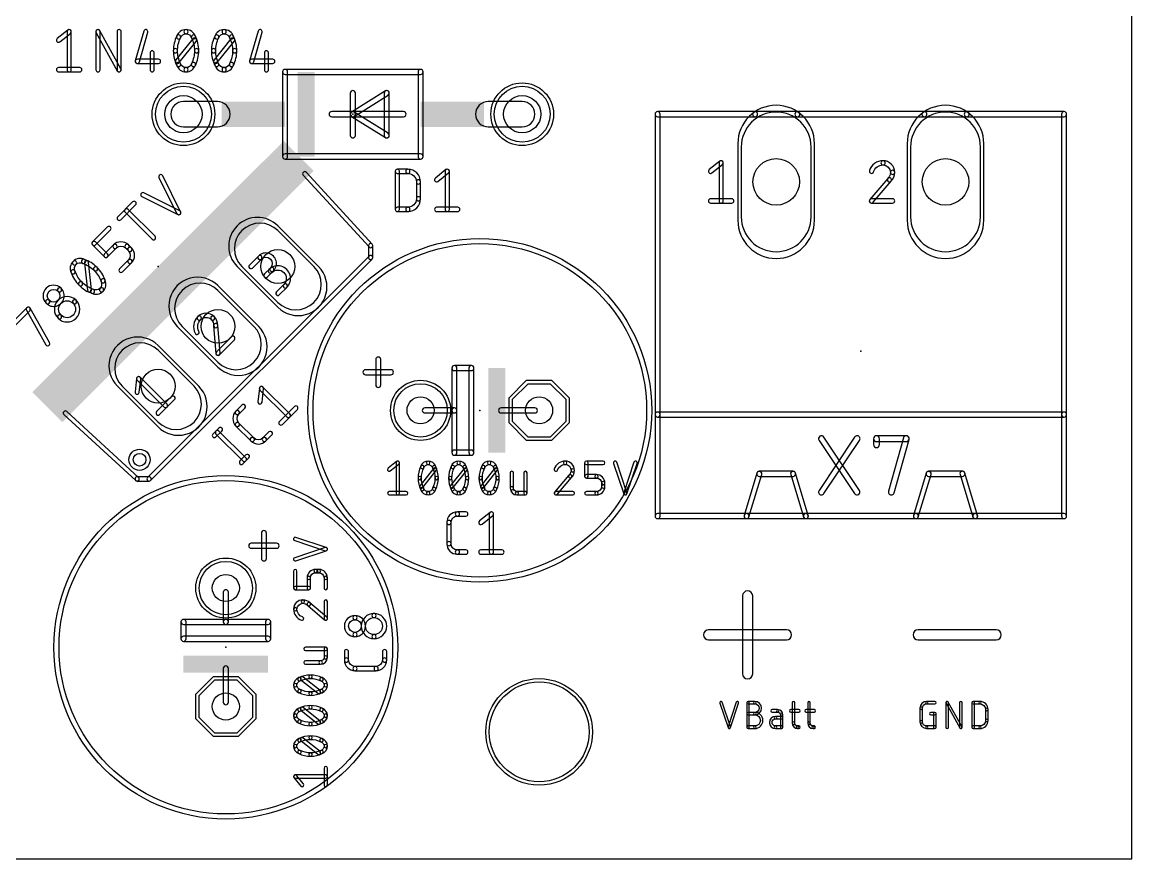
# Model space of a CAD drawing. Extents: x 0 to 76.2, y 0 to 83.8.
# Drawn here: x 42.91 to 76.2, y 0 to 25.11 of the extents above; entities that cross this region are included whole.
import ezdxf

# ---------------------------------------------------------------- set-up
doc = ezdxf.new("R2010")
doc.units = 0
for name, color, linetype in [('17', 110, 'CONTINUOUS'), ('20', 31, 'CONTINUOUS'), ('21', 253, 'CONTINUOUS'), ('23', 53, 'CONTINUOUS'), ('25', 253, 'CONTINUOUS'), ('27', 253, 'CONTINUOUS'), ('29', 253, 'CONTINUOUS'), ('30', 253, 'CONTINUOUS'), ('44', 253, 'CONTINUOUS'), ('51', 253, 'CONTINUOUS')]:
    doc.layers.add(name, color=color, linetype=linetype)

# ---------------------------------------------------------------- blocks, each defined once
blk = doc.blocks.new('RECT')
blk.add_solid([(-0.5, -0.5), (0.5, -0.5), (-0.5, 0.5), (0.5, 0.5)])
blk = doc.blocks.new('ROUNDP')
blk.add_circle((0, 0), 0.5)
blk = doc.blocks.new('OCTAGONP')
blk.add_lwpolyline([(-0.5, -0.2071), (-0.5, 0.2071), (-0.2071, 0.5), (0.2071, 0.5), (0.5, 0.2071), (0.5, -0.2071), (0.2071, -0.5), (-0.2071, -0.5)], close=True)
blk = doc.blocks.new('LONGP100')
blk.add_lwpolyline([(-0.5, -0.5), (0.5, -0.5, 1), (0.5, 0.5), (-0.5, 0.5, 1)], format="xyb", close=True)

msp = doc.modelspace()

# ---------------------------------------------------------------- linework, layer by layer
at = {"layer": '20'}
for p, q in [((76.2, 0), (76.2, 83.82)), ((0, 0), (76.2, 0))]:
    msp.add_line(p, q, dxfattribs=at)
msp.add_circle((58.42, 3.81), 1.4986, dxfattribs=at)
at = {"layer": '21'}
for points in [[(50.8, 23.5458), (54.864, 23.5458, 1), (54.864, 23.6982), (50.8, 23.6982, 1)], [(50.7238, 23.622), (50.7238, 21.082, 1), (50.8762, 21.082), (50.8762, 23.622, 1)], [(54.9402, 21.082), (54.9402, 23.622, 1), (54.7878, 23.622), (54.7878, 21.082, 1)], [(52.8724, 22.2874), (53.8884, 22.9224, 1), (53.8076, 23.0516), (52.7916, 22.4166, 1)], [(52.7558, 22.987), (52.7558, 22.352, 1), (52.9082, 22.352), (52.9082, 22.987, 1)], [(53.7718, 22.987), (53.7718, 21.717, 1), (53.9242, 21.717), (53.9242, 22.987, 1)], [(52.197, 22.2758), (52.832, 22.2758, 1), (52.832, 22.4282), (52.197, 22.4282, 1)], [(53.8884, 21.7816), (52.8724, 22.4166, 1), (52.7916, 22.2874), (53.8076, 21.6524, 1)], [(52.832, 22.2758), (54.356, 22.2758, 1), (54.356, 22.4282), (52.832, 22.4282, 1)], [(52.7558, 22.352), (52.7558, 21.717, 1), (52.9082, 21.717), (52.9082, 22.352, 1)], [(61.8998, 22.352), (61.8998, 13.335, 1), (62.0522, 13.335), (62.0522, 22.352, 1)], [(61.976, 22.2758), (64.897, 22.2758, 1), (64.897, 22.4282), (61.976, 22.4282, 1)], [(66.167, 22.2758), (69.977, 22.2758, 1), (69.977, 22.4282), (66.167, 22.4282, 1)], [(71.247, 22.2758), (74.168, 22.2758, 1), (74.168, 22.4282), (71.247, 22.4282, 1)], [(74.0918, 22.352), (74.0918, 13.335, 1), (74.2442, 13.335), (74.2442, 22.352, 1)], [(54.864, 21.1582), (50.8, 21.1582, 1), (50.8, 21.0058), (54.864, 21.0058, 1)], [(63.6032, 20.5879), (63.9207, 20.8419, 1), (63.8413, 20.9411), (63.5238, 20.6871, 1)], [(63.8175, 20.8915), (63.8175, 19.7485, 1), (63.9445, 19.7485), (63.9445, 20.8915, 1)], [(68.7387, 20.828, 1), (68.7388, 20.955, 0.3252), (68.3291, 20.6571, 1), (68.4499, 20.6179, -0.3252)], [(68.961, 20.6058, 1), (69.088, 20.6058, 0.4142), (68.7388, 20.955, 1), (68.7388, 20.828, -0.4142)], [(68.8855, 20.4295, 1), (68.973, 20.3375, 0.2053), (69.088, 20.6058, 1), (68.961, 20.6057, -0.2053)], [(51.3435, 20.521), (53.3192, 18.3657, 1), (53.4128, 18.4515), (51.4371, 20.6068, 1)], [(68.8809, 20.4246), (68.3411, 19.7896, 1), (68.4379, 19.7074), (68.9776, 20.3424, 1)], [(63.5635, 19.685), (64.1985, 19.685, 1), (64.1985, 19.812), (63.5635, 19.812, 1)], [(68.3895, 19.685), (69.0245, 19.685, 1), (69.0245, 19.812), (68.3895, 19.812, 1)], [(53.4295, 18.0494), (53.4295, 18.4086, 1), (53.3025, 18.4086), (53.3025, 18.0494, 1)], [(53.3211, 18.0943), (46.6757, 11.4489, 1), (46.7655, 11.3591), (53.4109, 18.0045, 1)], [(53.6702, 14.224), (53.6702, 14.986, 1), (53.5178, 14.986), (53.5178, 14.224, 1)], [(53.213, 14.5288), (53.975, 14.5288, 1), (53.975, 14.6812), (53.213, 14.6812, 1)], [(46.4043, 11.4508), (44.249, 13.4265, 1), (44.1632, 13.3329), (46.3185, 11.3572, 1)], [(61.976, 13.2588), (74.168, 13.2588, 1), (74.168, 13.4112), (61.976, 13.4112, 1)], [(61.8998, 13.335), (61.8998, 10.287, 1), (62.0522, 10.287), (62.0522, 13.335, 1)], [(74.0918, 13.335), (74.0918, 10.287, 1), (74.2442, 10.287), (74.2442, 13.335, 1)], [(46.3614, 11.3405), (46.7206, 11.3405, 1), (46.7206, 11.4675), (46.3614, 11.4675, 1)], [(64.716, 10.2651), (65.097, 11.5351, 1), (64.951, 11.5789), (64.57, 10.3089, 1)], [(66.04, 11.6332), (65.024, 11.6332, 1), (65.024, 11.4808), (66.04, 11.4808, 1)], [(66.494, 10.3089), (66.113, 11.5789, 1), (65.967, 11.5351), (66.348, 10.2651, 1)], [(69.796, 10.2651), (70.177, 11.5351, 1), (70.031, 11.5789), (69.65, 10.3089, 1)], [(70.104, 11.4808), (71.12, 11.4808, 1), (71.12, 11.6332), (70.104, 11.6332, 1)], [(71.574, 10.3089), (71.193, 11.5789, 1), (71.047, 11.5351), (71.428, 10.2651, 1)], [(61.976, 10.2108), (64.643, 10.2108, 1), (64.643, 10.3632), (61.976, 10.3632, 1)], [(64.643, 10.2108), (66.421, 10.2108, 1), (66.421, 10.3632), (64.643, 10.3632, 1)], [(66.421, 10.2108), (69.723, 10.2108, 1), (69.723, 10.3632), (66.421, 10.3632, 1)], [(69.723, 10.2108), (71.501, 10.2108, 1), (71.501, 10.3632), (69.723, 10.3632, 1)], [(71.501, 10.2108), (74.168, 10.2108, 1), (74.168, 10.3632), (71.501, 10.3632, 1)], [(50.0888, 9.779), (50.0888, 9.017, 1), (50.2412, 9.017), (50.2412, 9.779, 1)], [(49.784, 9.3218), (50.546, 9.3218, 1), (50.546, 9.4742), (49.784, 9.4742, 1)]]:
    msp.add_lwpolyline(points, format="xyb", close=True, dxfattribs=at)
for centre, radius in [((56.642, 13.462), 5.1562), ((56.642, 13.462), 5.0038), ((46.4332, 11.9788), 0.3175), ((46.4332, 11.9788), 0.1905), ((49.022, 6.35), 5.1562), ((49.022, 6.35), 5.0038)]:
    msp.add_circle(centre, radius, dxfattribs=at)
at = {"layer": '23'}
for p in [(52.832, 22.352), (46.99, 17.78), (68.072, 15.24), (56.642, 13.462), (49.022, 6.35)]:
    msp.add_point(p, dxfattribs=at)
at = {"layer": '25'}
for points in [[(54.229, 19.4945), (54.229, 20.6375, 1), (54.102, 20.6375), (54.102, 19.4945, 1)], [(54.1655, 20.574), (54.483, 20.574, 1), (54.483, 20.701), (54.1655, 20.701, 1)], [(54.737, 20.32, 1), (54.864, 20.32, 0.4142), (54.483, 20.701, 1), (54.483, 20.574, -0.4142)], [(55.3863, 20.3339), (55.7038, 20.5879, 1), (55.6244, 20.6871), (55.3069, 20.4331, 1)], [(55.6006, 20.6375), (55.6006, 19.4945, 1), (55.7276, 19.4945), (55.7276, 20.6375, 1)], [(54.737, 20.32), (54.737, 19.812, 1), (54.864, 19.812), (54.864, 20.32, 1)], [(54.483, 19.558, 1), (54.483, 19.431, 0.4142), (54.864, 19.812, 1), (54.737, 19.812, -0.4142)], [(54.483, 19.558), (54.1655, 19.558, 1), (54.1655, 19.431), (54.483, 19.431, 1)], [(55.3466, 19.431), (55.9816, 19.431, 1), (55.9816, 19.558), (55.3466, 19.558, 1)], [(50.1087, 13.7061), (50.1536, 14.1102, 1), (50.0273, 14.1242), (49.9824, 13.7201, 1)], [(50.0456, 14.0723), (50.8538, 13.2641, 1), (50.9436, 13.3539), (50.1354, 14.1621, 1)], [(49.4143, 13.3512, 1), (49.3245, 13.441, 0.4142), (49.3245, 12.992, 1), (49.4143, 13.0818, -0.4142)], [(49.4143, 13.3512), (49.5939, 13.5308, 1), (49.5041, 13.6206), (49.3245, 13.441, 1)], [(50.7191, 13.0396), (51.1681, 13.4886, 1), (51.0783, 13.5784), (50.6293, 13.1294, 1)], [(49.8633, 12.6328), (49.4143, 13.0818, 1), (49.3245, 12.992), (49.7735, 12.543, 1)], [(48.7255, 12.6624), (48.9051, 12.842, 1), (48.8153, 12.9318), (48.6357, 12.7522, 1)], [(48.7255, 12.7522), (49.5337, 11.944, 1), (49.6235, 12.0338), (48.8153, 12.842, 1)], [(49.8633, 12.6328, 1), (49.7735, 12.543, 0.4142), (50.2225, 12.543, 1), (50.1327, 12.6328, -0.4142)], [(50.3123, 12.8124), (50.1327, 12.6328, 1), (50.2225, 12.543), (50.4021, 12.7226, 1)], [(66.9649, 10.9616), (68.0317, 12.5618, 1), (67.8837, 12.6604), (66.8169, 11.0602, 1)], [(66.8169, 12.5618), (67.8837, 10.9616, 1), (68.0317, 11.0602), (66.9649, 12.6604, 1)], [(68.6318, 12.4333), (68.6318, 12.6111, 1), (68.454, 12.6111), (68.454, 12.4333, 1)], [(68.5429, 12.5222), (69.4319, 12.5222, 1), (69.4319, 12.7), (68.5429, 12.7, 1)], [(69.3463, 12.6349), (68.9018, 11.0347, 1), (69.0731, 10.9871), (69.5176, 12.5873, 1)], [(49.5337, 11.8542), (49.7133, 12.0338, 1), (49.6235, 12.1236), (49.4439, 11.944, 1)], [(55.9689, 10.287, 1), (55.9689, 10.414, 0.4142), (55.6514, 10.0965, 1), (55.7784, 10.0965, -0.4142)], [(55.9689, 10.287), (56.2229, 10.287, 1), (56.2229, 10.414), (55.9689, 10.414, 1)], [(56.7108, 10.0469), (57.0283, 10.3009, 1), (56.949, 10.4001), (56.6315, 10.1461, 1)], [(56.9251, 10.3505), (56.9251, 9.2075, 1), (57.0521, 9.2075), (57.0521, 10.3505, 1)], [(55.7784, 9.4615), (55.7784, 10.0965, 1), (55.6514, 10.0965), (55.6514, 9.4615, 1)], [(55.7784, 9.4615, 1), (55.6514, 9.4615, 0.4142), (55.9689, 9.144, 1), (55.9689, 9.271, -0.4142)], [(56.2229, 9.271), (55.9689, 9.271, 1), (55.9689, 9.144), (56.2229, 9.144, 1)], [(56.6711, 9.144), (57.3061, 9.144, 1), (57.3061, 9.271), (56.6711, 9.271, 1)], [(64.8271, 5.5541), (64.8271, 7.8909, 1), (64.5223, 7.8909), (64.5223, 5.5541, 1)], [(53.467, 7.239, 1), (53.467, 7.366, 1), (53.467, 6.604, 1), (53.467, 6.731, -1)], [(53.467, 6.731, 1), (53.467, 6.604, 1), (53.467, 7.366, 1), (53.467, 7.239, -1)], [(52.8955, 7.1755, 1), (52.8955, 7.3025, 1), (52.8955, 6.6675, 1), (52.8955, 6.7945, -1)], [(52.8955, 6.7945, 1), (52.8955, 6.6675, 1), (52.8955, 7.3025, 1), (52.8955, 7.1755, -1)], [(63.5063, 6.5701), (65.8431, 6.5701, 1), (65.8431, 6.8749), (63.5063, 6.8749, 1)], [(69.7929, 6.5701), (72.1297, 6.5701, 1), (72.1297, 6.8749), (69.7929, 6.8749, 1)], [(52.705, 5.9653), (52.705, 6.2193, 1), (52.578, 6.2193), (52.578, 5.9653, 1)], [(52.705, 5.9653, 1), (52.578, 5.9653, 0.4142), (52.8955, 5.6478, 1), (52.8955, 5.7748, -0.4142)], [(53.5305, 5.7748, 1), (53.5305, 5.6478, 0.4142), (53.848, 5.9653, 1), (53.721, 5.9653, -0.4142)], [(53.721, 6.2193), (53.721, 5.9653, 1), (53.848, 5.9653), (53.848, 6.2193, 1)], [(53.5305, 5.7748), (52.8955, 5.7748, 1), (52.8955, 5.6478), (53.5305, 5.6478, 1)], [(63.8417, 4.6743), (64.0873, 3.9377, 1), (64.1595, 3.9617), (63.914, 4.6983, 1)], [(64.1595, 3.9377), (64.4051, 4.6743, 1), (64.3328, 4.6983), (64.0873, 3.9617, 1)], [(64.7246, 3.9497), (64.7246, 4.6863, 1), (64.6484, 4.6863), (64.6484, 3.9497, 1)], [(64.6865, 4.6482), (64.8911, 4.6482, 1), (64.8911, 4.7244), (64.6865, 4.7244, 1)], [(64.8911, 4.397, 1), (64.8911, 4.3208, 1), (64.8911, 4.7244, 1), (64.8911, 4.6482, -1)], [(66.0131, 4.6863), (66.0131, 4.0725, 1), (66.0893, 4.0725), (66.0893, 4.6863, 1)], [(66.4763, 4.6863), (66.4763, 4.0725, 1), (66.5525, 4.0725), (66.5525, 4.6863, 1)], [(70.0448, 4.6482, 1), (70.0448, 4.7244, 0.4142), (69.843, 4.5226, 1), (69.9192, 4.5226, -0.4142)], [(70.0448, 4.6482), (70.2903, 4.6482, 1), (70.2903, 4.7244), (70.0448, 4.7244, 1)], [(70.6995, 3.9497), (70.6995, 4.6863, 1), (70.6233, 4.6863), (70.6233, 3.9497, 1)], [(70.6281, 4.6678), (71.0373, 3.9312, 1), (71.1039, 3.9682), (70.6947, 4.7048, 1)], [(71.1087, 3.9497), (71.1087, 4.6863, 1), (71.0325, 4.6863), (71.0325, 3.9497, 1)], [(71.4798, 3.9497), (71.4798, 4.6863, 1), (71.4036, 4.6863), (71.4036, 3.9497, 1)], [(71.4417, 4.6482), (71.6463, 4.6482, 1), (71.6463, 4.7244), (71.4417, 4.7244, 1)], [(71.8128, 4.4817, 1), (71.889, 4.4817, 0.4142), (71.6463, 4.7244, 1), (71.6463, 4.6482, -0.4142)], [(64.6865, 4.3208), (64.8911, 4.3208, 1), (64.8911, 4.397), (64.6865, 4.397, 1)], [(64.8911, 3.9878, 1), (64.8911, 3.9116, 1), (64.8911, 4.397, 1), (64.8911, 4.3208, -1)], [(65.5745, 4.4789), (65.4108, 4.4789, 1), (65.4108, 4.4027), (65.5745, 4.4027, 1)], [(65.6592, 4.318, 1), (65.7354, 4.318, 0.4142), (65.5745, 4.4789, 1), (65.5745, 4.4027, -0.4142)], [(65.7354, 3.9497), (65.7354, 4.318, 1), (65.6592, 4.318), (65.6592, 3.9497, 1)], [(65.9693, 4.4027), (66.2148, 4.4027, 1), (66.2148, 4.4789), (65.9693, 4.4789, 1)], [(66.4326, 4.4027), (66.6781, 4.4027, 1), (66.6781, 4.4789), (66.4326, 4.4789, 1)], [(69.9192, 4.1134), (69.9192, 4.5226, 1), (69.843, 4.5226), (69.843, 4.1134, 1)], [(70.1676, 4.3208), (70.2903, 4.3208, 1), (70.2903, 4.397), (70.1676, 4.397, 1)], [(70.2522, 4.3589), (70.2522, 3.9497, 1), (70.3284, 3.9497), (70.3284, 4.3589, 1)], [(71.8128, 4.4817), (71.8128, 4.1543, 1), (71.889, 4.1543), (71.889, 4.4817, 1)], [(65.5131, 4.1981, 1), (65.5131, 4.2743, 1), (65.5131, 3.9116, 1), (65.5131, 3.9878, -1)], [(65.6973, 4.2743), (65.5131, 4.2743, 1), (65.5131, 4.1981), (65.6973, 4.1981, 1)], [(66.0893, 4.0725, 1), (66.0131, 4.0725, 0.4142), (66.1739, 3.9116, 1), (66.1739, 3.9878, -0.4142)], [(66.5525, 4.0725, 1), (66.4763, 4.0725, 0.4142), (66.6372, 3.9116, 1), (66.6372, 3.9878, -0.4142)], [(69.9192, 4.1134, 1), (69.843, 4.1134, 0.4142), (70.0448, 3.9116, 1), (70.0448, 3.9878, -0.4142)], [(71.6463, 3.9878, 1), (71.6463, 3.9116, 0.4142), (71.889, 4.1543, 1), (71.8128, 4.1543, -0.4142)], [(64.8911, 3.9878), (64.6865, 3.9878, 1), (64.6865, 3.9116), (64.8911, 3.9116, 1)], [(65.5131, 3.9116), (65.6973, 3.9116, 1), (65.6973, 3.9878), (65.5131, 3.9878, 1)], [(66.1739, 3.9116), (66.2148, 3.9116, 1), (66.2148, 3.9878), (66.1739, 3.9878, 1)], [(66.6372, 3.9116), (66.6781, 3.9116, 1), (66.6781, 3.9878), (66.6372, 3.9878, 1)], [(70.2903, 3.9878), (70.0448, 3.9878, 1), (70.0448, 3.9116), (70.2903, 3.9116, 1)], [(71.6463, 3.9878), (71.4417, 3.9878, 1), (71.4417, 3.9116), (71.6463, 3.9116, 1)]]:
    msp.add_lwpolyline(points, format="xyb", close=True, dxfattribs=at)
at = {"layer": '27'}
for points in [[(44.0452, 24.5249), (44.3627, 24.7789, 1), (44.2833, 24.8781), (43.9658, 24.6241, 1)], [(44.2595, 24.8285), (44.2595, 23.6855, 1), (44.3865, 23.6855), (44.3865, 24.8285, 1)], [(45.2501, 23.6855), (45.2501, 24.8285, 1), (45.1231, 24.8285), (45.1231, 23.6855, 1)], [(45.1311, 24.7977), (45.7661, 23.6547, 1), (45.8771, 23.7163), (45.2421, 24.8593, 1)], [(45.8851, 23.6855), (45.8851, 24.8285, 1), (45.7581, 24.8285), (45.7581, 23.6855, 1)], [(46.5606, 24.8459), (46.3066, 23.9569, 1), (46.4288, 23.9221), (46.6828, 24.8111, 1)], [(47.663, 24.6419, 1), (47.5489, 24.6976, 0.1139), (47.4472, 24.257, 1), (47.5742, 24.257, -0.1139)], [(47.6238, 23.8998), (48.1318, 24.5348, 1), (48.0326, 24.6142), (47.5246, 23.9792, 1)], [(47.8282, 24.765, 1), (47.8282, 24.892, 0.3205), (47.5459, 24.6903, 1), (47.666, 24.6492, -0.3205)], [(47.9904, 24.6492, 1), (48.1105, 24.6903, 0.3205), (47.8282, 24.892, 1), (47.8282, 24.765, -0.3205)], [(48.0822, 24.257, 1), (48.2092, 24.257, 0.1139), (48.1075, 24.6976, 1), (47.9934, 24.6419, -0.1139)], [(48.806, 24.6419, 1), (48.6919, 24.6976, 0.1139), (48.5902, 24.257, 1), (48.7172, 24.257, -0.1139)], [(48.7668, 23.8998), (49.2748, 24.5348, 1), (49.1756, 24.6142), (48.6676, 23.9792, 1)], [(48.9712, 24.765, 1), (48.9712, 24.892, 0.3205), (48.6889, 24.6903, 1), (48.809, 24.6492, -0.3205)], [(49.1334, 24.6492, 1), (49.2535, 24.6903, 0.3205), (48.9712, 24.892, 1), (48.9712, 24.765, -0.3205)], [(49.2252, 24.257, 1), (49.3522, 24.257, 0.1139), (49.2505, 24.6976, 1), (49.1364, 24.6419, -0.1139)], [(49.9896, 24.8459), (49.7356, 23.9569, 1), (49.8578, 23.9221), (50.1118, 24.8111, 1)], [(47.5742, 24.257, 1), (47.4472, 24.257, 0.1139), (47.5489, 23.8164, 1), (47.663, 23.8721, -0.1139)], [(47.9934, 23.8721, 1), (48.1075, 23.8164, 0.1139), (48.2092, 24.257, 1), (48.0822, 24.257, -0.1139)], [(48.7172, 24.257, 1), (48.5902, 24.257, 0.1139), (48.6919, 23.8164, 1), (48.806, 23.8721, -0.1139)], [(49.1364, 23.8721, 1), (49.2505, 23.8164, 0.1139), (49.3522, 24.257, 1), (49.2252, 24.257, -0.1139)], [(46.3677, 23.876), (47.0027, 23.876, 1), (47.0027, 24.003), (46.3677, 24.003, 1)], [(46.7487, 24.1935), (46.7487, 23.6855, 1), (46.8757, 23.6855), (46.8757, 24.1935, 1)], [(49.7967, 23.876), (50.4317, 23.876, 1), (50.4317, 24.003), (49.7967, 24.003, 1)], [(50.1777, 24.1935), (50.1777, 23.6855, 1), (50.3047, 23.6855), (50.3047, 24.1935, 1)], [(44.0055, 23.622), (44.6405, 23.622, 1), (44.6405, 23.749), (44.0055, 23.749, 1)], [(47.666, 23.8648, 1), (47.5459, 23.8237, 0.3205), (47.8282, 23.622, 1), (47.8282, 23.749, -0.3205)], [(47.8282, 23.749, 1), (47.8282, 23.622, 0.3205), (48.1105, 23.8237, 1), (47.9904, 23.8648, -0.3205)], [(48.809, 23.8648, 1), (48.6889, 23.8237, 0.3205), (48.9712, 23.622, 1), (48.9712, 23.749, -0.3205)], [(48.9712, 23.749, 1), (48.9712, 23.622, 0.3205), (49.2535, 23.8237, 1), (49.1334, 23.8648, -0.3205)], [(47.6667, 19.4258), (47.1279, 20.5034, 1), (47.0143, 20.4466), (47.5531, 19.369, 1)], [(46.5039, 19.8794), (47.5815, 19.3406, 1), (47.6383, 19.4542), (46.5607, 19.993, 1)], [(45.8677, 19.1819), (46.3167, 19.6309, 1), (46.2269, 19.7207), (45.7779, 19.2717, 1)], [(46.9004, 18.6879), (46.0922, 19.4962, 1), (46.0024, 19.4064), (46.8106, 18.5981, 1)], [(45.1134, 18.4275), (45.5624, 18.8765, 1), (45.4726, 18.9663), (45.0236, 18.5173, 1)], [(45.4726, 18.1581), (45.1134, 18.5173, 1), (45.0236, 18.4275), (45.3828, 18.0683, 1)], [(45.6522, 18.4275), (45.3828, 18.1581, 1), (45.4726, 18.0683), (45.742, 18.3377, 1)], [(46.0114, 18.3377, 1), (46.1012, 18.4275, 0.4142), (45.6522, 18.4275, 1), (45.742, 18.3377, -0.4142)], [(46.191, 18.3377), (46.1012, 18.4275, 1), (46.0114, 18.3377), (46.1012, 18.2479, 1)], [(46.1012, 17.9785, 1), (46.191, 17.8887, 0.4142), (46.191, 18.3377, 1), (46.1012, 18.2479, -0.4142)], [(44.7263, 17.8766, 1), (44.7821, 17.9906, 0.3205), (44.4399, 17.9336, 1), (44.5297, 17.8438, -0.3205)], [(45.0685, 17.6642, 1), (45.1583, 17.754, 0.1139), (44.7749, 17.9936, 1), (44.7335, 17.8736, -0.1139)], [(45.9216, 17.6193), (46.191, 17.8887, 1), (46.1012, 17.9785), (45.8318, 17.7091, 1)], [(44.5297, 17.8438, 1), (44.4399, 17.9336, 0.3205), (44.3828, 17.5914, 1), (44.4969, 17.6472, -0.3205)], [(44.4999, 17.64, 1), (44.3798, 17.5986, 0.1139), (44.6195, 17.2152, 1), (44.7093, 17.305, -0.1139)], [(44.9969, 17.0875), (44.9071, 17.8957, 1), (44.7809, 17.8817), (44.8707, 17.0735, 1)], [(45.2779, 17.3292, 1), (45.3979, 17.3706, 0.1139), (45.1583, 17.754, 1), (45.0685, 17.6642, -0.1139)], [(44.7093, 17.305, 1), (44.6195, 17.2152, 0.1139), (45.0029, 16.9755, 1), (45.0443, 17.0956, -0.1139)], [(45.2481, 17.1254, 1), (45.3379, 17.0356, 0.3205), (45.3949, 17.3778, 1), (45.2809, 17.322, -0.3205)], [(43.9909, 17.0356, 1), (44.0807, 17.1254, 1), (43.6316, 16.6764, 1), (43.7214, 16.7662, -1)], [(43.7214, 16.7662, 1), (43.6316, 16.6764, 1), (44.0807, 17.1254, 1), (43.9909, 17.0356, -1)], [(45.0515, 17.0926, 1), (44.9957, 16.9785, 0.3205), (45.3379, 17.0356, 1), (45.2481, 17.1254, -0.3205)], [(44.4399, 16.6764, 1), (44.5297, 16.7662, 1), (43.9909, 16.2274, 1), (44.0807, 16.3172, -1)], [(44.0807, 16.3172, 1), (43.9909, 16.2274, 1), (44.5297, 16.7662, 1), (44.4399, 16.6764, -1)], [(42.6887, 16.0029), (43.1377, 16.4519, 1), (43.0479, 16.5417), (42.5989, 16.0927, 1)], [(43.0376, 16.4655), (43.6213, 15.4328, 1), (43.7318, 15.4953), (43.1481, 16.528, 1)], [(53.9559, 11.6443), (54.2099, 11.8475, 1), (54.1465, 11.9269), (53.8925, 11.7237, 1)], [(54.1274, 11.8872), (54.1274, 10.9728, 1), (54.229, 10.9728), (54.229, 11.8872, 1)], [(54.9605, 11.7379, 1), (54.8691, 11.7825, 0.1139), (54.7878, 11.43, 1), (54.8894, 11.43, -0.1139)], [(54.9291, 11.1443), (55.3355, 11.6523, 1), (55.2561, 11.7157), (54.8497, 11.2077, 1)], [(55.0926, 11.8364, 1), (55.0926, 11.938, 0.3205), (54.8667, 11.7767, 1), (54.9629, 11.7437, -0.3205)], [(55.2223, 11.7437, 1), (55.3185, 11.7767, 0.3205), (55.0926, 11.938, 1), (55.0926, 11.8364, -0.3205)], [(55.2958, 11.43, 1), (55.3974, 11.43, 0.1139), (55.3161, 11.7825, 1), (55.2247, 11.7379, -0.1139)], [(55.8749, 11.7379, 1), (55.7835, 11.7825, 0.1139), (55.7022, 11.43, 1), (55.8038, 11.43, -0.1139)], [(55.8435, 11.1443), (56.2499, 11.6523, 1), (56.1705, 11.7157), (55.7641, 11.2077, 1)], [(56.007, 11.8364, 1), (56.007, 11.938, 0.3205), (55.7811, 11.7767, 1), (55.8773, 11.7437, -0.3205)], [(56.1367, 11.7437, 1), (56.2329, 11.7767, 0.3205), (56.007, 11.938, 1), (56.007, 11.8364, -0.3205)], [(56.2102, 11.43, 1), (56.3118, 11.43, 0.1139), (56.2305, 11.7825, 1), (56.1391, 11.7379, -0.1139)], [(56.7893, 11.7379, 1), (56.6979, 11.7825, 0.1139), (56.6166, 11.43, 1), (56.7182, 11.43, -0.1139)], [(56.7579, 11.1443), (57.1643, 11.6523, 1), (57.0849, 11.7157), (56.6785, 11.2077, 1)], [(56.9214, 11.8364, 1), (56.9214, 11.938, 0.3205), (56.6955, 11.7767, 1), (56.7917, 11.7437, -0.3205)], [(57.0511, 11.7437, 1), (57.1473, 11.7767, 0.3205), (56.9214, 11.938, 1), (56.9214, 11.8364, -0.3205)], [(57.1246, 11.43, 1), (57.2262, 11.43, 0.1139), (57.1449, 11.7825, 1), (57.0535, 11.7379, -0.1139)], [(59.2023, 11.8364, 1), (59.2023, 11.938, 0.3252), (58.8746, 11.6997, 1), (58.9712, 11.6683, -0.3252)], [(59.3801, 11.6586, 1), (59.4817, 11.6586, 0.4142), (59.2023, 11.938, 1), (59.2023, 11.8364, -0.4142)], [(59.3197, 11.5176, 1), (59.3897, 11.444, 0.2053), (59.4817, 11.6586, 1), (59.3801, 11.6586, -0.2053)], [(59.8881, 11.4808), (59.8881, 11.8872, 1), (59.7865, 11.8872), (59.7865, 11.4808, 1)], [(59.8373, 11.8364), (60.3453, 11.8364, 1), (60.3453, 11.938), (59.8373, 11.938, 1)], [(60.6527, 11.8711), (60.9575, 10.9567, 1), (61.0539, 10.9889), (60.7491, 11.9033, 1)], [(61.0539, 10.9567), (61.3587, 11.8711, 1), (61.2623, 11.9033), (60.9575, 10.9889, 1)], [(54.8894, 11.43, 1), (54.7878, 11.43, 0.1139), (54.8691, 11.0775, 1), (54.9605, 11.1221, -0.1139)], [(55.2247, 11.1221, 1), (55.3161, 11.0775, 0.1139), (55.3974, 11.43, 1), (55.2958, 11.43, -0.1139)], [(55.8038, 11.43, 1), (55.7022, 11.43, 0.1139), (55.7835, 11.0775, 1), (55.8749, 11.1221, -0.1139)], [(56.1391, 11.1221, 1), (56.2305, 11.0775, 0.1139), (56.3118, 11.43, 1), (56.2102, 11.43, -0.1139)], [(56.7182, 11.43, 1), (56.6166, 11.43, 0.1139), (56.6979, 11.0775, 1), (56.7893, 11.1221, -0.1139)], [(57.0535, 11.1221, 1), (57.1449, 11.0775, 0.1139), (57.2262, 11.43, 1), (57.1246, 11.43, -0.1139)], [(57.5513, 11.5824), (57.5513, 11.1252, 1), (57.6529, 11.1252), (57.6529, 11.5824, 1)], [(58.0593, 10.9728), (58.0593, 11.5824, 1), (57.9577, 11.5824), (57.9577, 10.9728, 1)], [(59.316, 11.5137), (58.8842, 11.0057, 1), (58.9616, 10.9399), (59.3934, 11.4479, 1)], [(60.1421, 11.5316), (59.8373, 11.5316, 1), (59.8373, 11.43), (60.1421, 11.43, 1)], [(60.2945, 11.2776, 1), (60.3961, 11.2776, 0.4142), (60.1421, 11.5316, 1), (60.1421, 11.43, -0.4142)], [(60.3961, 11.176), (60.3961, 11.2776, 1), (60.2945, 11.2776), (60.2945, 11.176, 1)], [(53.9242, 10.922), (54.4322, 10.922, 1), (54.4322, 11.0236), (53.9242, 11.0236, 1)], [(54.9629, 11.1163, 1), (54.8667, 11.0833, 0.3205), (55.0926, 10.922, 1), (55.0926, 11.0236, -0.3205)], [(55.0926, 11.0236, 1), (55.0926, 10.922, 0.3205), (55.3185, 11.0833, 1), (55.2223, 11.1163, -0.3205)], [(55.8773, 11.1163, 1), (55.7811, 11.0833, 0.3205), (56.007, 10.922, 1), (56.007, 11.0236, -0.3205)], [(56.007, 11.0236, 1), (56.007, 10.922, 0.3205), (56.2329, 11.0833, 1), (56.1367, 11.1163, -0.3205)], [(56.7917, 11.1163, 1), (56.6955, 11.0833, 0.3205), (56.9214, 10.922, 1), (56.9214, 11.0236, -0.3205)], [(56.9214, 11.0236, 1), (56.9214, 10.922, 0.3205), (57.1473, 11.0833, 1), (57.0511, 11.1163, -0.3205)], [(57.6529, 11.1252, 1), (57.5513, 11.1252, 0.4142), (57.7545, 10.922, 1), (57.7545, 11.0236, -0.4142)], [(57.7545, 10.922), (58.0085, 10.922, 1), (58.0085, 11.0236), (57.7545, 11.0236, 1)], [(58.9229, 10.922), (59.4309, 10.922, 1), (59.4309, 11.0236), (58.9229, 11.0236, 1)], [(59.8373, 10.922), (60.1421, 10.922, 1), (60.1421, 11.0236), (59.8373, 11.0236, 1)], [(60.1421, 11.0236, 1), (60.1421, 10.922, 0.4142), (60.3961, 11.176, 1), (60.2945, 11.176, -0.4142)], [(52.0353, 9.3446), (51.1209, 9.6494, 1), (51.0887, 9.553), (52.0031, 9.2482, 1)], [(51.1209, 8.9434), (52.0353, 9.2482, 1), (52.0031, 9.3446), (51.0887, 9.0398, 1)], [(51.1556, 8.128), (51.1556, 8.636, 1), (51.054, 8.636), (51.054, 8.128, 1)], [(51.7144, 8.5852, 1), (51.7144, 8.6868, 0.4142), (51.4604, 8.4328, 1), (51.562, 8.4328, -0.4142)], [(51.816, 8.6868), (51.7144, 8.6868, 1), (51.7144, 8.5852), (51.816, 8.5852, 1)], [(51.9684, 8.4328, 1), (52.07, 8.4328, 0.4142), (51.816, 8.6868, 1), (51.816, 8.5852, -0.4142)], [(51.4604, 8.4328), (51.4604, 8.128, 1), (51.562, 8.128), (51.562, 8.4328, 1)], [(52.07, 8.128), (52.07, 8.4328, 1), (51.9684, 8.4328), (51.9684, 8.128, 1)], [(51.5112, 8.1788), (51.1048, 8.1788, 1), (51.1048, 8.0772), (51.5112, 8.0772, 1)], [(51.3334, 7.6708, 1), (51.3334, 7.7724, 0.4142), (51.054, 7.493, 1), (51.1556, 7.493, -0.4142)], [(51.4744, 7.6104, 1), (51.548, 7.6804, 0.2053), (51.3334, 7.7724, 1), (51.3334, 7.6708, -0.2053)], [(51.4783, 7.6067), (51.9863, 7.1749, 1), (52.0521, 7.2523), (51.5441, 7.6841, 1)], [(52.07, 7.2136), (52.07, 7.7216, 1), (51.9684, 7.7216), (51.9684, 7.2136, 1)], [(51.1556, 7.493, 1), (51.054, 7.493, 0.3252), (51.2923, 7.1653, 1), (51.3237, 7.2619, -0.3252)], [(52.0192, 6.35), (51.4096, 6.35, 1), (51.4096, 6.2484), (52.0192, 6.2484, 1)], [(52.07, 6.0452), (52.07, 6.2992, 1), (51.9684, 6.2992), (51.9684, 6.0452, 1)], [(51.8668, 5.9436, 1), (51.8668, 5.842, 0.4142), (52.07, 6.0452, 1), (51.9684, 6.0452, -0.4142)], [(51.4096, 5.842), (51.8668, 5.842, 1), (51.8668, 5.9436), (51.4096, 5.9436, 1)], [(51.2483, 5.3418, 1), (51.2153, 5.4379, 0.3205), (51.054, 5.2121, 1), (51.1556, 5.2121, -0.3205)], [(51.562, 5.4153, 1), (51.562, 5.5169, 0.1139), (51.2095, 5.4356, 1), (51.2541, 5.3442, -0.1139)], [(51.8477, 5.0486), (51.3397, 5.455, 1), (51.2763, 5.3756), (51.7843, 4.9692, 1)], [(51.8699, 5.3442, 1), (51.9145, 5.4356, 0.1139), (51.562, 5.5169, 1), (51.562, 5.4153, -0.1139)], [(51.9684, 5.2121, 1), (52.07, 5.2121, 0.3205), (51.9087, 5.4379, 1), (51.8757, 5.3418, -0.3205)], [(51.1556, 5.2121, 1), (51.054, 5.2121, 0.3205), (51.2153, 4.9862, 1), (51.2483, 5.0823, -0.3205)], [(51.2541, 5.08, 1), (51.2095, 4.9886, 0.1139), (51.562, 4.9073, 1), (51.562, 5.0089, -0.1139)], [(51.562, 5.0089, 1), (51.562, 4.9073, 0.1139), (51.9145, 4.9886, 1), (51.8699, 5.08, -0.1139)], [(51.8757, 5.0823, 1), (51.9087, 4.9862, 0.3205), (52.07, 5.2121, 1), (51.9684, 5.2121, -0.3205)], [(51.2483, 4.4274, 1), (51.2153, 4.5235, 0.3205), (51.054, 4.2977, 1), (51.1556, 4.2977, -0.3205)], [(51.1556, 4.2977, 1), (51.054, 4.2977, 0.3205), (51.2153, 4.0718, 1), (51.2483, 4.1679, -0.3205)], [(51.562, 4.5009, 1), (51.562, 4.6025, 0.1139), (51.2095, 4.5212, 1), (51.2541, 4.4298, -0.1139)], [(51.8477, 4.1342), (51.3397, 4.5406, 1), (51.2763, 4.4612), (51.7843, 4.0548, 1)], [(51.8699, 4.4298, 1), (51.9145, 4.5212, 0.1139), (51.562, 4.6025, 1), (51.562, 4.5009, -0.1139)], [(51.9684, 4.2977, 1), (52.07, 4.2977, 0.3205), (51.9087, 4.5235, 1), (51.8757, 4.4274, -0.3205)], [(51.8757, 4.1679, 1), (51.9087, 4.0718, 0.3205), (52.07, 4.2977, 1), (51.9684, 4.2977, -0.3205)], [(51.2541, 4.1656, 1), (51.2095, 4.0742, 0.1139), (51.562, 3.9929, 1), (51.562, 4.0945, -0.1139)], [(51.562, 4.0945, 1), (51.562, 3.9929, 0.1139), (51.9145, 4.0742, 1), (51.8699, 4.1656, -0.1139)], [(51.562, 3.5865, 1), (51.562, 3.6881, 0.1139), (51.2095, 3.6068, 1), (51.2541, 3.5154, -0.1139)], [(51.8699, 3.5154, 1), (51.9145, 3.6068, 0.1139), (51.562, 3.6881, 1), (51.562, 3.5865, -0.1139)], [(51.2483, 3.513, 1), (51.2153, 3.6091, 0.3205), (51.054, 3.3833, 1), (51.1556, 3.3833, -0.3205)], [(51.1556, 3.3833, 1), (51.054, 3.3833, 0.3205), (51.2153, 3.1574, 1), (51.2483, 3.2535, -0.3205)], [(51.8477, 3.2198), (51.3397, 3.6262, 1), (51.2763, 3.5468), (51.7843, 3.1404, 1)], [(51.9684, 3.3833, 1), (52.07, 3.3833, 0.3205), (51.9087, 3.6091, 1), (51.8757, 3.513, -0.3205)], [(51.8757, 3.2535, 1), (51.9087, 3.1574, 0.3205), (52.07, 3.3833, 1), (51.9684, 3.3833, -0.3205)], [(51.2541, 3.2512, 1), (51.2095, 3.1598, 0.1139), (51.562, 3.0785, 1), (51.562, 3.1801, -0.1139)], [(51.562, 3.1801, 1), (51.562, 3.0785, 0.1139), (51.9145, 3.1598, 1), (51.8699, 3.2512, -0.1139)], [(52.07, 2.2149), (52.07, 2.7229, 1), (51.9684, 2.7229), (51.9684, 2.2149, 1)], [(51.3477, 2.2466), (51.1445, 2.5006, 1), (51.0651, 2.4372), (51.2683, 2.1832, 1)], [(51.1048, 2.4181), (52.0192, 2.4181, 1), (52.0192, 2.5197), (51.1048, 2.5197, 1)]]:
    msp.add_lwpolyline(points, format="xyb", close=True, dxfattribs=at)
at = {"layer": '29'}
msp.add_circle((58.42, 3.81), 1.6002, dxfattribs=at)
at = {"layer": '30'}
msp.add_circle((58.42, 3.81), 1.6002, dxfattribs=at)
at = {"layer": '44'}
for centre, radius in [((47.752, 22.352), 0.5588), ((57.912, 22.352), 0.5588), ((65.532, 20.32), 0.6985), ((70.612, 20.32), 0.6985), ((50.5821, 17.78), 0.508), ((48.7861, 15.9839), 0.508), ((46.99, 14.1879), 0.508), ((54.864, 13.462), 0.4064), ((58.42, 13.462), 0.4064), ((49.022, 8.128), 0.4064), ((49.022, 4.572), 0.4064)]:
    msp.add_circle(centre, radius, dxfattribs=at)
at = {"layer": '51'}
for points in [[(47.752, 21.971), (48.768, 21.971, 1), (48.768, 22.733), (47.752, 22.733, 1)], [(57.912, 22.733), (56.896, 22.733, 1), (56.896, 21.971), (57.912, 21.971, 1)], [(64.897, 22.2758), (66.167, 22.2758, 1), (66.167, 22.4282), (64.897, 22.4282, 1)], [(69.977, 22.2758), (71.247, 22.2758, 1), (71.247, 22.4282), (69.977, 22.4282, 1)], [(49.8188, 17.7351), (50.0882, 18.0045, 1), (49.9984, 18.0943), (49.729, 17.8249, 1)], [(50.3576, 17.7351, 1), (50.4474, 17.6453, 1), (49.9984, 18.0943, 1), (50.0882, 18.0045, -1)], [(50.3576, 17.7351), (50.178, 17.5555, 1), (50.2678, 17.4657), (50.4474, 17.6453, 1)], [(50.7617, 17.2412, 1), (50.8515, 17.1514, 1), (50.3127, 17.6902, 1), (50.4025, 17.6004, -1)], [(50.627, 16.9269), (50.8515, 17.1514, 1), (50.7617, 17.2412), (50.5372, 17.0167, 1)], [(48.584, 16.186, 1), (48.6738, 16.2758, 0.4142), (48.1799, 16.2758, 1), (48.2697, 16.186, -0.4142)], [(48.2697, 16.186, 1), (48.1799, 16.2758, 0.3252), (48.1009, 15.7755, 1), (48.214, 15.8332, -0.3252)], [(48.6552, 16.0079, 1), (48.7822, 16.0048, 0.2052), (48.6738, 16.2758, 1), (48.584, 16.186, -0.2052)], [(48.6554, 16.0013), (48.7228, 15.1706, 1), (48.8493, 15.1809), (48.782, 16.0115, 1)], [(48.8309, 15.1308), (49.28, 15.5798, 1), (49.1902, 15.6696), (48.7411, 15.2206, 1)], [(56.388, 14.8082), (55.88, 14.8082, 1), (55.88, 14.6558), (56.388, 14.6558, 1)], [(55.8038, 14.732), (55.8038, 13.462, 1), (55.9562, 13.462), (55.9562, 14.732, 1)], [(56.4642, 12.192), (56.4642, 14.732, 1), (56.3118, 14.732), (56.3118, 12.192, 1)], [(46.4245, 14.0013), (46.4694, 14.4054, 1), (46.3432, 14.4194), (46.2983, 14.0153, 1)], [(46.3614, 14.3675), (47.1696, 13.5593, 1), (47.2594, 13.6491), (46.4512, 14.4573, 1)], [(47.0349, 13.3348), (47.4839, 13.7838, 1), (47.3941, 13.8736), (46.9451, 13.4246, 1)], [(54.991, 13.3858), (55.88, 13.3858, 1), (55.88, 13.5382), (54.991, 13.5382, 1)], [(55.8038, 13.462), (55.8038, 12.192, 1), (55.9562, 12.192), (55.9562, 13.462, 1)], [(57.277, 13.3858), (58.293, 13.3858, 1), (58.293, 13.5382), (57.277, 13.5382, 1)], [(55.88, 12.1158), (56.388, 12.1158, 1), (56.388, 12.2682), (55.88, 12.2682, 1)], [(48.9458, 8.001), (48.9458, 7.112, 1), (49.0982, 7.112), (49.0982, 8.001, 1)], [(49.022, 7.1882), (47.752, 7.1882, 1), (47.752, 7.0358), (49.022, 7.0358, 1)], [(47.6758, 7.112), (47.6758, 6.604, 1), (47.8282, 6.604), (47.8282, 7.112, 1)], [(50.292, 7.1882), (49.022, 7.1882, 1), (49.022, 7.0358), (50.292, 7.0358, 1)], [(50.3682, 6.604), (50.3682, 7.112, 1), (50.2158, 7.112), (50.2158, 6.604, 1)], [(47.752, 6.5278), (50.292, 6.5278, 1), (50.292, 6.6802), (47.752, 6.6802, 1)], [(48.9458, 5.715), (48.9458, 4.699, 1), (49.0982, 4.699), (49.0982, 5.715, 1)]]:
    msp.add_lwpolyline(points, format="xyb", close=True, dxfattribs=at)

# ---------------------------------------------------------------- block references
at = {"layer": '17'}
for name, p, xscale, yscale in [('ROUNDP', (47.752, 22.352), 1.6764, 1.6764), ('ROUNDP', (47.752, 22.352), 1.6764, 1.6764), ('ROUNDP', (57.912, 22.352), 1.6764, 1.6764), ('ROUNDP', (57.912, 22.352), 1.6764, 1.6764), ('ROUNDP', (54.864, 13.462), 1.6002, 1.6002), ('ROUNDP', (54.864, 13.462), 1.6002, 1.6002), ('OCTAGONP', (58.42, 13.462), 1.6002, 1.6002), ('OCTAGONP', (58.42, 13.462), 1.6002, 1.6002)]:
    msp.add_blockref(name, p, dxfattribs=dict(at, xscale=xscale, yscale=yscale))
for name, p, xscale, yscale, rotation in [('LONGP100', (65.532, 20.32), 2.0955, 2.0955, 90), ('LONGP100', (65.532, 20.32), 2.0955, 2.0955, 90), ('LONGP100', (70.612, 20.32), 2.0955, 2.0955, 90), ('LONGP100', (70.612, 20.32), 2.0955, 2.0955, 90), ('LONGP100', (50.5821, 17.78), 1.524, 1.524, 135), ('LONGP100', (50.5821, 17.78), 1.524, 1.524, 135), ('LONGP100', (48.7861, 15.9839), 1.524, 1.524, 135), ('LONGP100', (48.7861, 15.9839), 1.524, 1.524, 135), ('LONGP100', (46.99, 14.1879), 1.524, 1.524, 135), ('LONGP100', (46.99, 14.1879), 1.524, 1.524, 135), ('ROUNDP', (49.022, 8.128), 1.6002, 1.6002, 270), ('ROUNDP', (49.022, 8.128), 1.6002, 1.6002, 270), ('OCTAGONP', (49.022, 4.572), 1.6002, 1.6002, 270), ('OCTAGONP', (49.022, 4.572), 1.6002, 1.6002, 270)]:
    msp.add_blockref(name, p, dxfattribs=dict(at, xscale=xscale, yscale=yscale, rotation=rotation))
at = {"layer": '21'}
for p, xscale, yscale in [((51.435, 22.352), 0.508, 2.54), ((49.8475, 22.352), 1.905, 0.762), ((55.8165, 22.352), 1.905, 0.762)]:
    msp.add_blockref('RECT', p, dxfattribs=dict(at, xscale=xscale, yscale=yscale))
at = {"layer": '21', "rotation": 45}
for p, xscale, yscale in [((47.2594, 17.5106), 10.668, 0.762), ((50.8066, 20.1598), 1.905, 0.508), ((48.6064, 17.9596), 0.762, 0.508), ((46.8104, 16.1636), 0.762, 0.508), ((44.6102, 13.9634), 1.905, 0.508)]:
    msp.add_blockref('RECT', p, dxfattribs=dict(at, xscale=xscale, yscale=yscale))
at = {"layer": '29'}
for name, p, xscale, yscale in [('ROUNDP', (47.752, 22.352), 1.8796, 1.8796), ('ROUNDP', (57.912, 22.352), 1.8796, 1.8796), ('ROUNDP', (54.864, 13.462), 1.8034, 1.8034), ('OCTAGONP', (58.42, 13.462), 1.8034, 1.8034)]:
    msp.add_blockref(name, p, dxfattribs=dict(at, xscale=xscale, yscale=yscale))
for name, p, xscale, yscale, rotation in [('LONGP100', (65.532, 20.32), 2.2987, 2.2987, 90), ('LONGP100', (70.612, 20.32), 2.2987, 2.2987, 90), ('LONGP100', (50.5821, 17.78), 1.7272, 1.7272, 135), ('LONGP100', (48.7861, 15.9839), 1.7272, 1.7272, 135), ('LONGP100', (46.99, 14.1879), 1.7272, 1.7272, 135), ('ROUNDP', (49.022, 8.128), 1.8034, 1.8034, 270), ('OCTAGONP', (49.022, 4.572), 1.8034, 1.8034, 270)]:
    msp.add_blockref(name, p, dxfattribs=dict(at, xscale=xscale, yscale=yscale, rotation=rotation))
at = {"layer": '30'}
for name, p, xscale, yscale in [('ROUNDP', (47.752, 22.352), 1.8796, 1.8796), ('ROUNDP', (57.912, 22.352), 1.8796, 1.8796), ('ROUNDP', (54.864, 13.462), 1.8034, 1.8034), ('OCTAGONP', (58.42, 13.462), 1.8034, 1.8034)]:
    msp.add_blockref(name, p, dxfattribs=dict(at, xscale=xscale, yscale=yscale))
for name, p, xscale, yscale, rotation in [('LONGP100', (65.532, 20.32), 2.2987, 2.2987, 90), ('LONGP100', (70.612, 20.32), 2.2987, 2.2987, 90), ('LONGP100', (50.5821, 17.78), 1.7272, 1.7272, 135), ('LONGP100', (48.7861, 15.9839), 1.7272, 1.7272, 135), ('LONGP100', (46.99, 14.1879), 1.7272, 1.7272, 135), ('ROUNDP', (49.022, 8.128), 1.8034, 1.8034, 270), ('OCTAGONP', (49.022, 4.572), 1.8034, 1.8034, 270)]:
    msp.add_blockref(name, p, dxfattribs=dict(at, xscale=xscale, yscale=yscale, rotation=rotation))
at = {"layer": '51'}
for p, xscale, yscale, rotation in [((49.5045, 18.8576), 1.778, 0.508, 45), ((47.7084, 17.0616), 1.778, 0.508, 45), ((45.9124, 15.2655), 1.778, 0.508, 45), ((49.022, 5.842), 0.508, 2.54, 270)]:
    msp.add_blockref('RECT', p, dxfattribs=dict(at, xscale=xscale, yscale=yscale, rotation=rotation))
at = {"layer": '51', "xscale": 0.508, "yscale": 2.54}
msp.add_blockref('RECT', (57.15, 13.462), dxfattribs=at)

doc.saveas('drawing.dxf')
